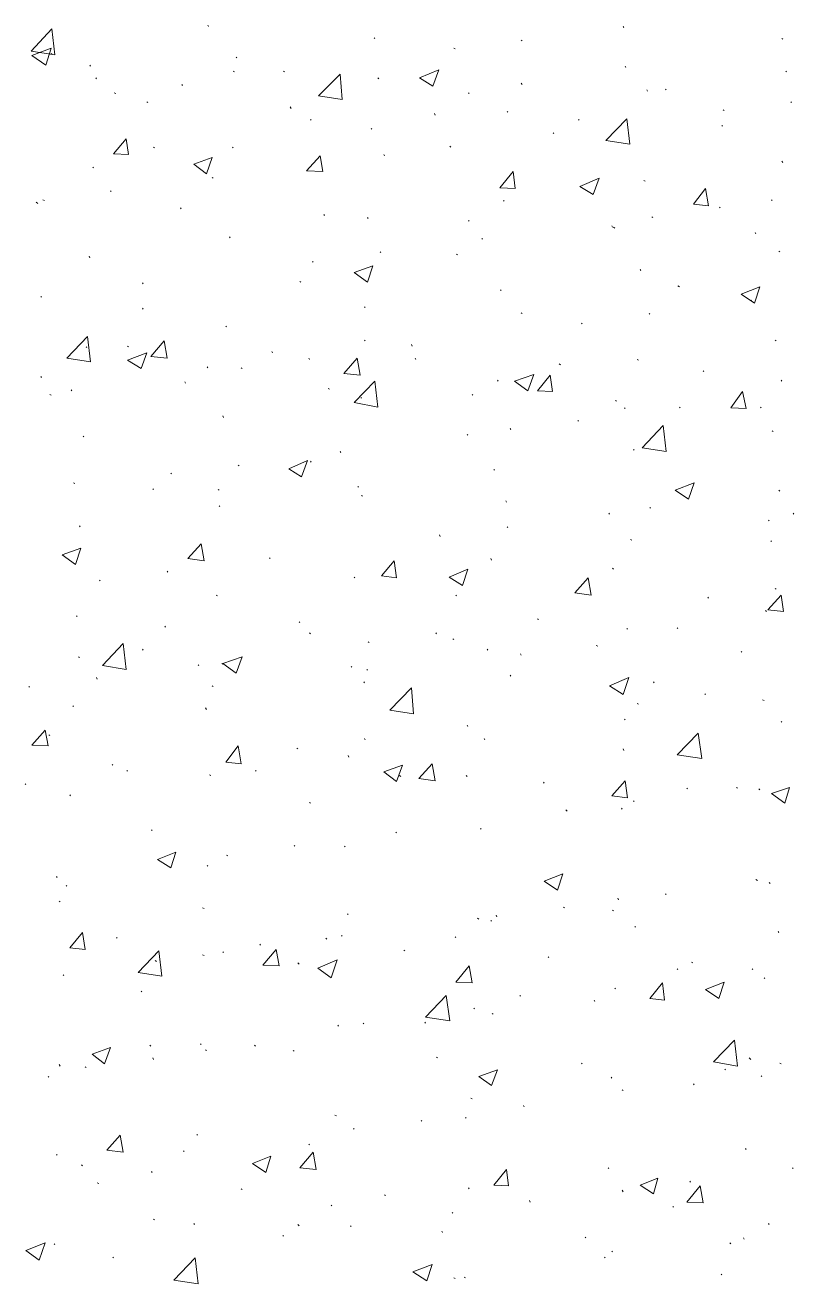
# Model space of a CAD drawing. Header units: millimetres. Extents: x 2928 to 3112, y 1220 to 1280.
# Drawn here: x 2970.223 to 2971.948, y 1243.214 to 1246.037 of the extents above; entities that cross this region are included whole.
import ezdxf

# ---------------------------------------------------------------- set-up
doc = ezdxf.new("R2010")
doc.units = ezdxf.units.MM

msp = doc.modelspace()

# ---------------------------------------------------------------- linework, layer by layer
at = {"color": 92, "linetype": 'Continuous', "lineweight": 13, "true_color": 0x00b800}
for points in [[(2970.23673, 1245.97869), (2970.2834, 1246.02869), (2970.2834, 1246.02869)], [(2970.29006, 1245.97036), (2970.2834, 1246.02869), (2970.2834, 1246.02869)], [(2970.63507, 1246.03369), (2970.6334, 1246.03702), (2970.6334, 1246.03702)], [(2971.56675, 1246.03202), (2971.56508, 1246.03369), (2971.56508, 1246.03369)], [(2970.2384, 1245.96869), (2970.28173, 1245.98536), (2970.28173, 1245.98536)], [(2970.27006, 1245.94702), (2970.28173, 1245.98536), (2970.28173, 1245.98536)], [(2971.00841, 1246.00702), (2971.00674, 1246.00869), (2971.00674, 1246.00869)], [(2971.18841, 1245.98369), (2971.18508, 1245.98536), (2971.18508, 1245.98536)], [(2971.33841, 1246.00202), (2971.33675, 1246.00369), (2971.33675, 1246.00369)], [(2971.92342, 1246.00536), (2971.92175, 1246.00702), (2971.92175, 1246.00702)], [(2970.23673, 1245.97869), (2970.29006, 1245.97036), (2970.29006, 1245.97036)], [(2970.2384, 1245.96869), (2970.27006, 1245.94702), (2970.27006, 1245.94702)], [(2970.2834, 1245.97202), (2970.28173, 1245.97369), (2970.28173, 1245.97369)], [(2970.6984, 1245.96369), (2970.69674, 1245.96536), (2970.69674, 1245.96536)], [(2970.37007, 1245.94535), (2970.3684, 1245.94702), (2970.3684, 1245.94702)], [(2970.6934, 1245.93202), (2970.69007, 1245.93369), (2970.69007, 1245.93369)], [(2970.80507, 1245.93202), (2970.80341, 1245.93369), (2970.80341, 1245.93369)], [(2970.88174, 1245.87869), (2970.93007, 1245.92702), (2970.93007, 1245.92702)], [(2970.93507, 1245.87035), (2970.93007, 1245.92702), (2970.93007, 1245.92702)], [(2971.10841, 1245.91869), (2971.15174, 1245.93702), (2971.15174, 1245.93702)], [(2971.13841, 1245.90035), (2971.15174, 1245.93702), (2971.15174, 1245.93702)], [(2971.57175, 1245.94202), (2971.57008, 1245.94535), (2971.57008, 1245.94535)], [(2971.93175, 1245.93202), (2971.93009, 1245.93369), (2971.93009, 1245.93369)], [(2970.3834, 1245.91702), (2970.38173, 1245.91869), (2970.38173, 1245.91869)], [(2970.57674, 1245.90202), (2970.57507, 1245.90369), (2970.57507, 1245.90369)], [(2971.01674, 1245.91702), (2971.01507, 1245.91869), (2971.01507, 1245.91869)], [(2971.10841, 1245.91869), (2971.13841, 1245.90035), (2971.13841, 1245.90035)], [(2971.33841, 1245.90369), (2971.33675, 1245.90702), (2971.33675, 1245.90702)], [(2970.42673, 1245.88369), (2970.4234, 1245.88535), (2970.4234, 1245.88535)], [(2970.88174, 1245.87869), (2970.93507, 1245.87035), (2970.93507, 1245.87035)], [(2971.22008, 1245.88369), (2971.21841, 1245.88535), (2971.21841, 1245.88535)], [(2971.62008, 1245.88869), (2971.61842, 1245.89202), (2971.61842, 1245.89202)], [(2971.66175, 1245.89202), (2971.66008, 1245.89369), (2971.66008, 1245.89369)], [(2970.4984, 1245.86369), (2970.49673, 1245.86535), (2970.49673, 1245.86535)], [(2970.82007, 1245.85035), (2970.81841, 1245.85369), (2970.81841, 1245.85369)], [(2971.30675, 1245.84202), (2971.30508, 1245.84369), (2971.30508, 1245.84369)], [(2971.79175, 1245.84535), (2971.79009, 1245.84702), (2971.79009, 1245.84702)], [(2971.94342, 1245.86369), (2971.94175, 1245.86535), (2971.94175, 1245.86535)], [(2970.86507, 1245.82369), (2970.86341, 1245.82535), (2970.86341, 1245.82535)], [(2971.14341, 1245.83535), (2971.14174, 1245.83869), (2971.14174, 1245.83869)], [(2971.46675, 1245.82369), (2971.46508, 1245.82535), (2971.46508, 1245.82535)], [(2971.52675, 1245.77869), (2971.57342, 1245.82702), (2971.57342, 1245.82702)], [(2971.58008, 1245.77035), (2971.57342, 1245.82702), (2971.57342, 1245.82702)], [(2971.00174, 1245.80369), (2971.00007, 1245.80535), (2971.00007, 1245.80535)], [(2971.41008, 1245.79369), (2971.40841, 1245.79535), (2971.40841, 1245.79535)], [(2971.78842, 1245.81035), (2971.78675, 1245.81202), (2971.78675, 1245.81202)], [(2970.42173, 1245.74869), (2970.45007, 1245.78202), (2970.45007, 1245.78202)], [(2970.45507, 1245.74702), (2970.45007, 1245.78202), (2970.45007, 1245.78202)], [(2970.5134, 1245.76202), (2970.51173, 1245.76369), (2970.51173, 1245.76369)], [(2970.69007, 1245.76202), (2970.6884, 1245.76369), (2970.6884, 1245.76369)], [(2971.17841, 1245.76369), (2971.17674, 1245.76535), (2971.17674, 1245.76535)], [(2971.52675, 1245.77869), (2971.58008, 1245.77035), (2971.58008, 1245.77035)], [(2970.42173, 1245.74869), (2970.45507, 1245.74702), (2970.45507, 1245.74702)], [(2970.60174, 1245.72535), (2970.6434, 1245.74035), (2970.6434, 1245.74035)], [(2970.63007, 1245.70368), (2970.6434, 1245.74035), (2970.6434, 1245.74035)], [(2970.85507, 1245.71035), (2970.88507, 1245.74369), (2970.88507, 1245.74369)], [(2970.89174, 1245.70868), (2970.88507, 1245.74369), (2970.88507, 1245.74369)], [(2971.03008, 1245.74369), (2971.02841, 1245.74702), (2971.02841, 1245.74702)], [(2971.92342, 1245.72868), (2971.92175, 1245.73202), (2971.92175, 1245.73202)], [(2970.37673, 1245.71702), (2970.37507, 1245.71868), (2970.37507, 1245.71868)], [(2970.60174, 1245.72535), (2970.63007, 1245.70368), (2970.63007, 1245.70368)], [(2970.85507, 1245.71035), (2970.89174, 1245.70868), (2970.89174, 1245.70868)], [(2971.28841, 1245.67202), (2971.31841, 1245.70868), (2971.31841, 1245.70868)], [(2971.32341, 1245.67035), (2971.31841, 1245.70868), (2971.31841, 1245.70868)], [(2970.64507, 1245.69368), (2970.6434, 1245.69535), (2970.6434, 1245.69535)], [(2971.46841, 1245.67535), (2971.51175, 1245.69368), (2971.51175, 1245.69368)], [(2971.46841, 1245.67535), (2971.49842, 1245.65702), (2971.49842, 1245.65702)], [(2971.49842, 1245.65702), (2971.51175, 1245.69368), (2971.51175, 1245.69368)], [(2971.61508, 1245.68702), (2971.61175, 1245.68868), (2971.61175, 1245.68868)], [(2970.26673, 1245.64368), (2970.2634, 1245.64535), (2970.2634, 1245.64535)], [(2970.41673, 1245.66368), (2970.41507, 1245.66535), (2970.41507, 1245.66535)], [(2971.28841, 1245.67202), (2971.32341, 1245.67035), (2971.32341, 1245.67035)], [(2971.72342, 1245.63535), (2971.75009, 1245.67035), (2971.75009, 1245.67035)], [(2971.75675, 1245.63202), (2971.75009, 1245.67035), (2971.75009, 1245.67035)], [(2971.90009, 1245.64368), (2971.89842, 1245.64535), (2971.89842, 1245.64535)], [(2970.25173, 1245.63702), (2970.2484, 1245.64035), (2970.2484, 1245.64035)], [(2970.5734, 1245.62535), (2970.57174, 1245.62702), (2970.57174, 1245.62702)], [(2971.29841, 1245.64202), (2971.29675, 1245.64368), (2971.29675, 1245.64368)], [(2971.72342, 1245.63535), (2971.75675, 1245.63202), (2971.75675, 1245.63202)], [(2971.78342, 1245.62702), (2971.78175, 1245.62868), (2971.78175, 1245.62868)], [(2970.89507, 1245.61035), (2970.89341, 1245.61202), (2970.89341, 1245.61202)], [(2970.99341, 1245.60368), (2970.99174, 1245.60535), (2970.99174, 1245.60535)], [(2971.22008, 1245.59702), (2971.21841, 1245.59868), (2971.21841, 1245.59868)], [(2971.63175, 1245.60535), (2971.63008, 1245.60702), (2971.63008, 1245.60702)], [(2970.6834, 1245.56035), (2970.68174, 1245.56202), (2970.68174, 1245.56202)], [(2971.54175, 1245.58368), (2971.54008, 1245.58702), (2971.54008, 1245.58702)], [(2971.54675, 1245.58202), (2971.54342, 1245.58368), (2971.54342, 1245.58368)], [(2971.86342, 1245.56868), (2971.86175, 1245.57202), (2971.86175, 1245.57202)], [(2971.25008, 1245.55702), (2971.24841, 1245.55868), (2971.24841, 1245.55868)], [(2970.3684, 1245.51535), (2970.36673, 1245.51868), (2970.36673, 1245.51868)], [(2970.87007, 1245.50535), (2970.86841, 1245.50702), (2970.86841, 1245.50702)], [(2971.02174, 1245.52702), (2971.02007, 1245.52868), (2971.02007, 1245.52868)], [(2971.19341, 1245.52202), (2971.19174, 1245.52368), (2971.19174, 1245.52368)], [(2971.91675, 1245.52868), (2971.91509, 1245.53035), (2971.91509, 1245.53035)], [(2970.96174, 1245.48201), (2971.00341, 1245.49702), (2971.00341, 1245.49702)], [(2970.96174, 1245.48201), (2970.99174, 1245.46035), (2970.99174, 1245.46035)], [(2970.99174, 1245.46035), (2971.00341, 1245.49702), (2971.00341, 1245.49702)], [(2971.60508, 1245.48701), (2971.60342, 1245.48868), (2971.60342, 1245.48868)], [(2970.4884, 1245.45701), (2970.48673, 1245.45868), (2970.48673, 1245.45868)], [(2970.84174, 1245.46035), (2970.84007, 1245.46201), (2970.84007, 1245.46201)], [(2971.69175, 1245.45035), (2971.68842, 1245.45201), (2971.68842, 1245.45201)], [(2971.83009, 1245.43368), (2971.87175, 1245.45035), (2971.87175, 1245.45035)], [(2971.86009, 1245.41368), (2971.87175, 1245.45035), (2971.87175, 1245.45035)], [(2970.26006, 1245.42701), (2970.2584, 1245.42868), (2970.2584, 1245.42868)], [(2971.29175, 1245.44201), (2971.29008, 1245.44368), (2971.29008, 1245.44368)], [(2971.83009, 1245.43368), (2971.86009, 1245.41368), (2971.86009, 1245.41368)], [(2971.85342, 1245.41868), (2971.85175, 1245.42035), (2971.85175, 1245.42035)], [(2970.4884, 1245.40035), (2970.48673, 1245.40201), (2970.48673, 1245.40201)], [(2970.98674, 1245.40368), (2970.98507, 1245.40535), (2970.98507, 1245.40535)], [(2971.33841, 1245.39035), (2971.33675, 1245.39201), (2971.33675, 1245.39201)], [(2971.62508, 1245.38868), (2971.62342, 1245.39035), (2971.62342, 1245.39035)], [(2970.67507, 1245.36035), (2970.6734, 1245.36201), (2970.6734, 1245.36201)], [(2971.47341, 1245.36701), (2971.47175, 1245.36868), (2971.47175, 1245.36868)], [(2970.31673, 1245.29035), (2970.3634, 1245.33868), (2970.3634, 1245.33868)], [(2970.37007, 1245.28201), (2970.3634, 1245.33868), (2970.3634, 1245.33868)], [(2970.36173, 1245.31368), (2970.36007, 1245.31535), (2970.36007, 1245.31535)], [(2970.45507, 1245.31535), (2970.4534, 1245.31701), (2970.4534, 1245.31701)], [(2970.50507, 1245.29368), (2970.53507, 1245.32868), (2970.53507, 1245.32868)], [(2970.54173, 1245.29035), (2970.53507, 1245.32868), (2970.53507, 1245.32868)], [(2970.98674, 1245.32868), (2970.98507, 1245.33035), (2970.98507, 1245.33035)], [(2971.09174, 1245.31701), (2971.09008, 1245.32035), (2971.09008, 1245.32035)], [(2971.90842, 1245.32868), (2971.90675, 1245.33035), (2971.90675, 1245.33035)], [(2970.31673, 1245.29035), (2970.37007, 1245.28201), (2970.37007, 1245.28201)], [(2970.4534, 1245.28535), (2970.49673, 1245.30201), (2970.49673, 1245.30201)], [(2970.4534, 1245.28535), (2970.4834, 1245.26701), (2970.4834, 1245.26701)], [(2970.4834, 1245.26701), (2970.49673, 1245.30201), (2970.49673, 1245.30201)], [(2970.50507, 1245.29368), (2970.54173, 1245.29035), (2970.54173, 1245.29035)], [(2970.7784, 1245.30201), (2970.77674, 1245.30535), (2970.77674, 1245.30535)], [(2970.86174, 1245.28701), (2970.86007, 1245.29035), (2970.86007, 1245.29035)], [(2970.93841, 1245.25534), (2970.96841, 1245.29035), (2970.96841, 1245.29035)], [(2970.97507, 1245.25201), (2970.96841, 1245.29035), (2970.96841, 1245.29035)], [(2971.10008, 1245.28701), (2971.09841, 1245.29035), (2971.09841, 1245.29035)], [(2971.60008, 1245.28535), (2971.59675, 1245.28701), (2971.59675, 1245.28701)], [(2970.6334, 1245.26868), (2970.63174, 1245.27035), (2970.63174, 1245.27035)], [(2970.71007, 1245.26701), (2970.7084, 1245.26868), (2970.7084, 1245.26868)], [(2970.93841, 1245.25534), (2970.97507, 1245.25201), (2970.97507, 1245.25201)], [(2971.32175, 1245.23868), (2971.36508, 1245.25368), (2971.36508, 1245.25368)], [(2971.35175, 1245.21701), (2971.36508, 1245.25368), (2971.36508, 1245.25368)], [(2971.37341, 1245.21701), (2971.40175, 1245.25201), (2971.40175, 1245.25201)], [(2971.40675, 1245.21534), (2971.40175, 1245.25201), (2971.40175, 1245.25201)], [(2971.42508, 1245.27535), (2971.42175, 1245.27701), (2971.42175, 1245.27701)], [(2971.74675, 1245.26034), (2971.74509, 1245.26201), (2971.74509, 1245.26201)], [(2970.26006, 1245.24701), (2970.2584, 1245.24868), (2970.2584, 1245.24868)], [(2970.5834, 1245.23368), (2970.58174, 1245.23701), (2970.58174, 1245.23701)], [(2970.90674, 1245.22034), (2970.90341, 1245.22201), (2970.90341, 1245.22201)], [(2970.96174, 1245.19034), (2971.00841, 1245.23868), (2971.00841, 1245.23868)], [(2971.01507, 1245.18034), (2971.00841, 1245.23868), (2971.00841, 1245.23868)], [(2971.28508, 1245.23868), (2971.28341, 1245.24034), (2971.28341, 1245.24034)], [(2971.32175, 1245.23868), (2971.35175, 1245.21701), (2971.35175, 1245.21701)], [(2971.92175, 1245.23868), (2971.92009, 1245.24034), (2971.92009, 1245.24034)], [(2970.28173, 1245.20701), (2970.2784, 1245.20868), (2970.2784, 1245.20868)], [(2970.3284, 1245.21701), (2970.32673, 1245.21868), (2970.32673, 1245.21868)], [(2970.97841, 1245.20034), (2970.97674, 1245.20201), (2970.97674, 1245.20201)], [(2971.22841, 1245.20701), (2971.22674, 1245.20868), (2971.22674, 1245.20868)], [(2971.37341, 1245.21701), (2971.40675, 1245.21534), (2971.40675, 1245.21534)], [(2971.55008, 1245.19368), (2971.54842, 1245.19534), (2971.54842, 1245.19534)], [(2971.80675, 1245.17868), (2971.83342, 1245.21534), (2971.83342, 1245.21534)], [(2971.84175, 1245.17701), (2971.83342, 1245.21534), (2971.83342, 1245.21534)], [(2970.96174, 1245.19034), (2971.01507, 1245.18034), (2971.01507, 1245.18034)], [(2971.57008, 1245.17701), (2971.56842, 1245.17868), (2971.56842, 1245.17868)], [(2971.69342, 1245.17868), (2971.69175, 1245.18034), (2971.69175, 1245.18034)], [(2971.80675, 1245.17868), (2971.84175, 1245.17701), (2971.84175, 1245.17701)], [(2971.87509, 1245.17868), (2971.87342, 1245.18034), (2971.87342, 1245.18034)], [(2970.6684, 1245.15701), (2970.66674, 1245.16034), (2970.66674, 1245.16034)], [(2971.46508, 1245.14868), (2971.46341, 1245.15034), (2971.46341, 1245.15034)], [(2971.60842, 1245.08868), (2971.65508, 1245.13868), (2971.65508, 1245.13868)], [(2971.66175, 1245.08034), (2971.65508, 1245.13868), (2971.65508, 1245.13868)], [(2970.35507, 1245.11368), (2970.3534, 1245.11534), (2970.3534, 1245.11534)], [(2971.21674, 1245.11701), (2971.21508, 1245.11868), (2971.21508, 1245.11868)], [(2971.31341, 1245.13034), (2971.31175, 1245.13201), (2971.31175, 1245.13201)], [(2971.90175, 1245.12534), (2971.90009, 1245.12701), (2971.90009, 1245.12701)], [(2970.93174, 1245.07868), (2970.93007, 1245.08034), (2970.93007, 1245.08034)], [(2971.59008, 1245.08368), (2971.58842, 1245.08534), (2971.58842, 1245.08534)], [(2971.60842, 1245.08868), (2971.66175, 1245.08034), (2971.66175, 1245.08034)], [(2970.81507, 1245.04201), (2970.85674, 1245.06034), (2970.85674, 1245.06034)], [(2970.84341, 1245.02367), (2970.85674, 1245.06034), (2970.85674, 1245.06034)], [(2970.86507, 1245.05701), (2970.86341, 1245.05868), (2970.86341, 1245.05868)], [(2970.55173, 1245.03034), (2970.55007, 1245.03201), (2970.55007, 1245.03201)], [(2970.7034, 1245.04868), (2970.70174, 1245.05034), (2970.70174, 1245.05034)], [(2970.81507, 1245.04201), (2970.84341, 1245.02367), (2970.84341, 1245.02367)], [(2971.27675, 1245.03868), (2971.27508, 1245.04034), (2971.27508, 1245.04034)], [(2970.33507, 1245.00867), (2970.33173, 1245.01034), (2970.33173, 1245.01034)], [(2970.51173, 1244.99534), (2970.51007, 1244.99701), (2970.51007, 1244.99701)], [(2970.6584, 1244.99367), (2970.65674, 1244.99534), (2970.65674, 1244.99534)], [(2970.97174, 1245.00034), (2970.97007, 1245.00201), (2970.97007, 1245.00201)], [(2971.68175, 1244.99367), (2971.72508, 1245.01034), (2971.72508, 1245.01034)], [(2971.71175, 1244.97367), (2971.72508, 1245.01034), (2971.72508, 1245.01034)], [(2970.98007, 1244.98034), (2970.97841, 1244.98201), (2970.97841, 1244.98201)], [(2971.30341, 1244.96701), (2971.30175, 1244.97034), (2971.30175, 1244.97034)], [(2971.68175, 1244.99367), (2971.71175, 1244.97367), (2971.71175, 1244.97367)], [(2971.91675, 1244.99201), (2971.91509, 1244.99367), (2971.91509, 1244.99367)], [(2970.66007, 1244.95701), (2970.6584, 1244.95867), (2970.6584, 1244.95867)], [(2971.53508, 1244.94034), (2971.53342, 1244.94201), (2971.53342, 1244.94201)], [(2971.62675, 1244.95367), (2971.62508, 1244.95534), (2971.62508, 1244.95534)], [(2971.94842, 1244.94034), (2971.94675, 1244.94201), (2971.94675, 1244.94201)], [(2970.34673, 1244.91201), (2970.34507, 1244.91367), (2970.34507, 1244.91367)], [(2971.30675, 1244.91034), (2971.30508, 1244.91201), (2971.30508, 1244.91201)], [(2971.89342, 1244.92534), (2971.89175, 1244.92701), (2971.89175, 1244.92701)], [(2971.15508, 1244.89034), (2971.15341, 1244.89367), (2971.15341, 1244.89367)], [(2971.58508, 1244.88201), (2971.58175, 1244.88367), (2971.58175, 1244.88367)], [(2970.30673, 1244.84867), (2970.3484, 1244.86367), (2970.3484, 1244.86367)], [(2970.33673, 1244.82701), (2970.3484, 1244.86367), (2970.3484, 1244.86367)], [(2970.5884, 1244.84034), (2970.6184, 1244.87367), (2970.6184, 1244.87367)], [(2970.62507, 1244.83534), (2970.6184, 1244.87367), (2970.6184, 1244.87367)], [(2971.89842, 1244.87867), (2971.89675, 1244.88034), (2971.89675, 1244.88034)], [(2970.30673, 1244.84867), (2970.33673, 1244.82701), (2970.33673, 1244.82701)], [(2970.5884, 1244.84034), (2970.62507, 1244.83534), (2970.62507, 1244.83534)], [(2970.7734, 1244.84034), (2970.77174, 1244.84201), (2970.77174, 1244.84201)], [(2971.02341, 1244.80201), (2971.05174, 1244.83534), (2971.05174, 1244.83534)], [(2971.05674, 1244.79701), (2971.05174, 1244.83534), (2971.05174, 1244.83534)], [(2971.27008, 1244.83701), (2971.26841, 1244.84034), (2971.26841, 1244.84034)], [(2970.5434, 1244.81034), (2970.54173, 1244.81201), (2970.54173, 1244.81201)], [(2970.96341, 1244.79701), (2970.96174, 1244.79867), (2970.96174, 1244.79867)], [(2971.02341, 1244.80201), (2971.05674, 1244.79701), (2971.05674, 1244.79701)], [(2971.17508, 1244.79867), (2971.21674, 1244.81701), (2971.21674, 1244.81701)], [(2971.17508, 1244.79867), (2971.20508, 1244.78034), (2971.20508, 1244.78034)], [(2971.20508, 1244.78034), (2971.21674, 1244.81701), (2971.21674, 1244.81701)], [(2971.54342, 1244.81701), (2971.54175, 1244.81867), (2971.54175, 1244.81867)], [(2970.39173, 1244.79034), (2970.39007, 1244.792), (2970.39007, 1244.792)], [(2971.45675, 1244.76367), (2971.48675, 1244.79701), (2971.48675, 1244.79701)], [(2971.49341, 1244.75867), (2971.48675, 1244.79701), (2971.48675, 1244.79701)], [(2971.90842, 1244.772), (2971.90675, 1244.77367), (2971.90675, 1244.77367)], [(2970.65507, 1244.757), (2970.65174, 1244.75867), (2970.65174, 1244.75867)], [(2971.19174, 1244.757), (2971.19008, 1244.75867), (2971.19008, 1244.75867)], [(2971.45675, 1244.76367), (2971.49341, 1244.75867), (2971.49341, 1244.75867)], [(2971.75675, 1244.752), (2971.75509, 1244.75367), (2971.75509, 1244.75367)], [(2971.89009, 1244.72534), (2971.92009, 1244.75867), (2971.92009, 1244.75867)], [(2971.92509, 1244.722), (2971.92009, 1244.75867), (2971.92009, 1244.75867)], [(2971.88675, 1244.722), (2971.88509, 1244.72367), (2971.88509, 1244.72367)], [(2971.89009, 1244.72534), (2971.92509, 1244.722), (2971.92509, 1244.722)], [(2970.34007, 1244.71034), (2970.3384, 1244.712), (2970.3384, 1244.712)], [(2970.5384, 1244.687), (2970.53673, 1244.68867), (2970.53673, 1244.68867)], [(2970.84007, 1244.697), (2970.83841, 1244.69867), (2970.83841, 1244.69867)], [(2971.37508, 1244.70367), (2971.37341, 1244.70534), (2971.37341, 1244.70534)], [(2971.68842, 1244.68367), (2971.68675, 1244.68534), (2971.68675, 1244.68534)], [(2970.86341, 1244.672), (2970.86174, 1244.67367), (2970.86174, 1244.67367)], [(2971.14674, 1244.672), (2971.14508, 1244.67367), (2971.14508, 1244.67367)], [(2971.18508, 1244.65867), (2971.18341, 1244.66034), (2971.18341, 1244.66034)], [(2971.57508, 1244.682), (2971.57342, 1244.68367), (2971.57342, 1244.68367)], [(2970.39673, 1244.60034), (2970.4434, 1244.65034), (2970.4434, 1244.65034)], [(2970.45007, 1244.592), (2970.4434, 1244.65034), (2970.4434, 1244.65034)], [(2970.4884, 1244.63534), (2970.48673, 1244.637), (2970.48673, 1244.637)], [(2970.99507, 1244.652), (2970.99341, 1244.65367), (2970.99341, 1244.65367)], [(2971.26175, 1244.63534), (2971.26008, 1244.637), (2971.26008, 1244.637)], [(2971.50842, 1244.64367), (2971.50508, 1244.64534), (2971.50508, 1244.64534)], [(2971.83175, 1244.63034), (2971.83009, 1244.632), (2971.83009, 1244.632)], [(2970.34507, 1244.61867), (2970.3434, 1244.62034), (2970.3434, 1244.62034)], [(2970.39673, 1244.60034), (2970.45007, 1244.592), (2970.45007, 1244.592)], [(2970.6134, 1244.60034), (2970.61174, 1244.602), (2970.61174, 1244.602)], [(2970.66674, 1244.60367), (2970.66507, 1244.60534), (2970.66507, 1244.60534)], [(2970.66674, 1244.60534), (2970.71007, 1244.62034), (2970.71007, 1244.62034)], [(2970.66674, 1244.60534), (2970.69674, 1244.58367), (2970.69674, 1244.58367)], [(2970.69674, 1244.58367), (2970.71007, 1244.62034), (2970.71007, 1244.62034)], [(2971.33675, 1244.62367), (2971.33508, 1244.627), (2971.33508, 1244.627)], [(2970.38507, 1244.57034), (2970.3834, 1244.57367), (2970.3834, 1244.57367)], [(2970.95674, 1244.597), (2970.95507, 1244.59867), (2970.95507, 1244.59867)], [(2970.99174, 1244.59034), (2970.99007, 1244.592), (2970.99007, 1244.592)], [(2971.31341, 1244.577), (2971.31175, 1244.57867), (2971.31175, 1244.57867)], [(2971.53508, 1244.55533), (2971.57842, 1244.57367), (2971.57842, 1244.57367)], [(2971.56508, 1244.53533), (2971.57842, 1244.57367), (2971.57842, 1244.57367)], [(2970.2334, 1244.552), (2970.23173, 1244.55367), (2970.23173, 1244.55367)], [(2970.64507, 1244.55367), (2970.6434, 1244.55533), (2970.6434, 1244.55533)], [(2970.98507, 1244.562), (2970.98341, 1244.56367), (2970.98341, 1244.56367)], [(2971.04174, 1244.50033), (2971.09008, 1244.55033), (2971.09008, 1244.55033)], [(2971.09508, 1244.492), (2971.09008, 1244.55033), (2971.09008, 1244.55033)], [(2971.53508, 1244.55533), (2971.56508, 1244.53533), (2971.56508, 1244.53533)], [(2971.63508, 1244.562), (2971.63342, 1244.56367), (2971.63342, 1244.56367)], [(2971.60008, 1244.51367), (2971.59675, 1244.51533), (2971.59675, 1244.51533)], [(2971.75009, 1244.53533), (2971.74842, 1244.537), (2971.74842, 1244.537)], [(2971.88175, 1244.522), (2971.87842, 1244.52367), (2971.87842, 1244.52367)], [(2970.33173, 1244.50867), (2970.33007, 1244.51033), (2970.33007, 1244.51033)], [(2970.63007, 1244.502), (2970.6284, 1244.50533), (2970.6284, 1244.50533)], [(2971.04174, 1244.50033), (2971.09508, 1244.492), (2971.09508, 1244.492)], [(2971.21674, 1244.46367), (2971.21508, 1244.467), (2971.21508, 1244.467)], [(2971.57008, 1244.47867), (2971.56842, 1244.48033), (2971.56842, 1244.48033)], [(2971.92175, 1244.47367), (2971.92009, 1244.47533), (2971.92009, 1244.47533)], [(2970.2384, 1244.422), (2970.2684, 1244.45533), (2970.2684, 1244.45533)], [(2970.27506, 1244.42033), (2970.2684, 1244.45533), (2970.2684, 1244.45533)], [(2970.2784, 1244.44367), (2970.27673, 1244.44533), (2970.27673, 1244.44533)], [(2970.98674, 1244.43367), (2970.98507, 1244.437), (2970.98507, 1244.437)], [(2971.25508, 1244.43367), (2971.25341, 1244.437), (2971.25341, 1244.437)], [(2971.68675, 1244.40033), (2971.73342, 1244.44867), (2971.73342, 1244.44867)], [(2971.74175, 1244.392), (2971.73342, 1244.44867), (2971.73342, 1244.44867)], [(2970.2384, 1244.422), (2970.27506, 1244.42033), (2970.27506, 1244.42033)], [(2970.6734, 1244.38367), (2970.70174, 1244.42033), (2970.70174, 1244.42033)], [(2970.7084, 1244.38033), (2970.70174, 1244.42033), (2970.70174, 1244.42033)], [(2970.83507, 1244.41367), (2970.83341, 1244.41533), (2970.83341, 1244.41533)], [(2971.56675, 1244.41033), (2971.56508, 1244.41367), (2971.56508, 1244.41367)], [(2970.42007, 1244.377), (2970.4184, 1244.37867), (2970.4184, 1244.37867)], [(2970.6734, 1244.38367), (2970.7084, 1244.38033), (2970.7084, 1244.38033)], [(2970.95007, 1244.39533), (2970.94841, 1244.39867), (2970.94841, 1244.39867)], [(2971.02841, 1244.362), (2971.07008, 1244.377), (2971.07008, 1244.377)], [(2971.05674, 1244.34033), (2971.07008, 1244.377), (2971.07008, 1244.377)], [(2971.10674, 1244.347), (2971.13674, 1244.38033), (2971.13674, 1244.38033)], [(2971.14341, 1244.342), (2971.13674, 1244.38033), (2971.13674, 1244.38033)], [(2971.68675, 1244.40033), (2971.74175, 1244.392), (2971.74175, 1244.392)], [(2970.4534, 1244.36367), (2970.45173, 1244.36533), (2970.45173, 1244.36533)], [(2970.64007, 1244.35367), (2970.63674, 1244.35533), (2970.63674, 1244.35533)], [(2970.74174, 1244.36367), (2970.74007, 1244.36533), (2970.74007, 1244.36533)], [(2971.02841, 1244.362), (2971.05674, 1244.34033), (2971.05674, 1244.34033)], [(2971.06674, 1244.352), (2971.06341, 1244.35367), (2971.06341, 1244.35367)], [(2971.10674, 1244.347), (2971.14341, 1244.342), (2971.14341, 1244.342)], [(2971.21508, 1244.352), (2971.21341, 1244.35367), (2971.21341, 1244.35367)], [(2970.22506, 1244.33367), (2970.2234, 1244.33533), (2970.2234, 1244.33533)], [(2971.38841, 1244.337), (2971.38675, 1244.33867), (2971.38675, 1244.33867)], [(2971.54008, 1244.30866), (2971.57008, 1244.342), (2971.57008, 1244.342)], [(2971.57508, 1244.30366), (2971.57008, 1244.342), (2971.57008, 1244.342)], [(2971.71008, 1244.32366), (2971.70842, 1244.32533), (2971.70842, 1244.32533)], [(2971.82175, 1244.32533), (2971.82009, 1244.327), (2971.82009, 1244.327)], [(2971.87175, 1244.322), (2971.87009, 1244.32366), (2971.87009, 1244.32366)], [(2971.89842, 1244.31366), (2971.93842, 1244.327), (2971.93842, 1244.327)], [(2971.92842, 1244.292), (2971.93842, 1244.327), (2971.93842, 1244.327)], [(2970.32506, 1244.30866), (2970.3234, 1244.31033), (2970.3234, 1244.31033)], [(2970.86341, 1244.292), (2970.86174, 1244.29366), (2970.86174, 1244.29366)], [(2971.54008, 1244.30866), (2971.57508, 1244.30366), (2971.57508, 1244.30366)], [(2971.59008, 1244.29533), (2971.58842, 1244.297), (2971.58842, 1244.297)], [(2971.89842, 1244.31366), (2971.92842, 1244.292), (2971.92842, 1244.292)], [(2971.44008, 1244.27366), (2971.43675, 1244.277), (2971.43675, 1244.277)], [(2971.56342, 1244.27866), (2971.56175, 1244.28033), (2971.56175, 1244.28033)], [(2971.24674, 1244.23366), (2971.24508, 1244.23533), (2971.24508, 1244.23533)], [(2970.5084, 1244.23033), (2970.50673, 1244.232), (2970.50673, 1244.232)], [(2971.05674, 1244.22533), (2971.05508, 1244.227), (2971.05508, 1244.227)], [(2970.52007, 1244.16533), (2970.56174, 1244.182), (2970.56174, 1244.182)], [(2970.55007, 1244.147), (2970.56174, 1244.182), (2970.56174, 1244.182)], [(2970.82841, 1244.19533), (2970.82674, 1244.197), (2970.82674, 1244.197)], [(2970.94174, 1244.19366), (2970.94007, 1244.19533), (2970.94007, 1244.19533)], [(2970.52007, 1244.16533), (2970.55007, 1244.147), (2970.55007, 1244.147)], [(2970.6334, 1244.15033), (2970.63174, 1244.152), (2970.63174, 1244.152)], [(2970.6784, 1244.17366), (2970.67507, 1244.17533), (2970.67507, 1244.17533)], [(2970.29506, 1244.12533), (2970.2934, 1244.127), (2970.2934, 1244.127)], [(2971.38841, 1244.117), (2971.43008, 1244.13366), (2971.43008, 1244.13366)], [(2971.41841, 1244.097), (2971.43008, 1244.13366), (2971.43008, 1244.13366)], [(2971.86675, 1244.11866), (2971.86342, 1244.12033), (2971.86342, 1244.12033)], [(2970.31673, 1244.10533), (2970.31506, 1244.107), (2970.31506, 1244.107)], [(2971.38841, 1244.117), (2971.41841, 1244.097), (2971.41841, 1244.097)], [(2971.89509, 1244.112), (2971.89342, 1244.11366), (2971.89342, 1244.11366)], [(2970.30173, 1244.07033), (2970.30006, 1244.07199), (2970.30006, 1244.07199)], [(2971.55508, 1244.07533), (2971.55342, 1244.07866), (2971.55342, 1244.07866)], [(2971.66175, 1244.08699), (2971.66008, 1244.08866), (2971.66008, 1244.08866)], [(2970.62507, 1244.05533), (2970.62174, 1244.05699), (2970.62174, 1244.05699)], [(2970.94841, 1244.04199), (2970.94674, 1244.04366), (2970.94674, 1244.04366)], [(2971.28175, 1244.03699), (2971.28008, 1244.04033), (2971.28008, 1244.04033)], [(2971.43341, 1244.05699), (2971.43175, 1244.05866), (2971.43175, 1244.05866)], [(2971.54342, 1244.05033), (2971.54175, 1244.05199), (2971.54175, 1244.05199)], [(2971.24174, 1244.03199), (2971.23841, 1244.03366), (2971.23841, 1244.03366)], [(2971.27008, 1244.02699), (2971.26841, 1244.02866), (2971.26841, 1244.02866)], [(2971.59342, 1244.01366), (2971.59175, 1244.01533), (2971.59175, 1244.01533)], [(2970.3234, 1243.96699), (2970.35173, 1244.00199), (2970.35173, 1244.00199)], [(2970.3584, 1243.96366), (2970.35173, 1244.00199), (2970.35173, 1244.00199)], [(2970.43007, 1243.98866), (2970.4284, 1243.99033), (2970.4284, 1243.99033)], [(2970.90007, 1243.98699), (2970.89841, 1243.98866), (2970.89841, 1243.98866)], [(2970.93507, 1243.99366), (2970.93341, 1243.99533), (2970.93341, 1243.99533)], [(2971.19008, 1243.99033), (2971.18841, 1243.99199), (2971.18841, 1243.99199)], [(2971.91509, 1244.00199), (2971.91342, 1244.00366), (2971.91342, 1244.00366)], [(2970.3234, 1243.96699), (2970.3584, 1243.96366), (2970.3584, 1243.96366)], [(2970.47673, 1243.91199), (2970.5234, 1243.96033), (2970.5234, 1243.96033)], [(2970.53007, 1243.90366), (2970.5234, 1243.96033), (2970.5234, 1243.96033)], [(2970.62507, 1243.95033), (2970.62174, 1243.95199), (2970.62174, 1243.95199)], [(2970.6684, 1243.95699), (2970.66674, 1243.95866), (2970.66674, 1243.95866)], [(2970.75174, 1243.97366), (2970.75007, 1243.97533), (2970.75007, 1243.97533)], [(2970.75674, 1243.92866), (2970.78674, 1243.96366), (2970.78674, 1243.96366)], [(2970.7934, 1243.92699), (2970.78674, 1243.96366), (2970.78674, 1243.96366)], [(2971.07508, 1243.96033), (2971.07341, 1243.96199), (2971.07341, 1243.96199)], [(2970.5184, 1243.93699), (2970.51507, 1243.93866), (2970.51507, 1243.93866)], [(2970.75674, 1243.92866), (2970.7934, 1243.92699), (2970.7934, 1243.92699)], [(2970.83841, 1243.93033), (2970.83507, 1243.93366), (2970.83507, 1243.93366)], [(2970.88007, 1243.92199), (2970.92341, 1243.94033), (2970.92341, 1243.94033)], [(2970.88007, 1243.92199), (2970.91007, 1243.90033), (2970.91007, 1243.90033)], [(2970.91007, 1243.90033), (2970.92341, 1243.94033), (2970.92341, 1243.94033)], [(2971.19008, 1243.89033), (2971.22008, 1243.92699), (2971.22008, 1243.92699)], [(2971.22674, 1243.88866), (2971.22008, 1243.92699), (2971.22008, 1243.92699)], [(2971.39841, 1243.94533), (2971.39675, 1243.94699), (2971.39675, 1243.94699)], [(2971.72175, 1243.93366), (2971.71842, 1243.93533), (2971.71842, 1243.93533)], [(2970.31006, 1243.90533), (2970.3084, 1243.90699), (2970.3084, 1243.90699)], [(2970.47673, 1243.91199), (2970.53007, 1243.90366), (2970.53007, 1243.90366)], [(2971.68842, 1243.91866), (2971.68675, 1243.92033), (2971.68675, 1243.92033)], [(2971.85675, 1243.91866), (2971.85509, 1243.92033), (2971.85509, 1243.92033)], [(2971.88342, 1243.89866), (2971.88175, 1243.90033), (2971.88175, 1243.90033)], [(2970.48507, 1243.86866), (2970.4834, 1243.87033), (2970.4834, 1243.87033)], [(2971.19008, 1243.89033), (2971.22674, 1243.88866), (2971.22674, 1243.88866)], [(2971.54842, 1243.87533), (2971.54675, 1243.87699), (2971.54675, 1243.87699)], [(2971.62508, 1243.85366), (2971.65342, 1243.88866), (2971.65342, 1243.88866)], [(2971.65842, 1243.85032), (2971.65342, 1243.88866), (2971.65342, 1243.88866)], [(2971.75009, 1243.87366), (2971.79175, 1243.89033), (2971.79175, 1243.89033)], [(2971.75009, 1243.87366), (2971.78009, 1243.85366), (2971.78009, 1243.85366)], [(2971.78009, 1243.85366), (2971.79175, 1243.89033), (2971.79175, 1243.89033)], [(2971.12174, 1243.81199), (2971.16841, 1243.86032), (2971.16841, 1243.86032)], [(2971.17674, 1243.80366), (2971.16841, 1243.86032), (2971.16841, 1243.86032)], [(2971.33508, 1243.85866), (2971.33341, 1243.86032), (2971.33341, 1243.86032)], [(2971.50175, 1243.84699), (2971.50008, 1243.85032), (2971.50008, 1243.85032)], [(2971.62508, 1243.85366), (2971.65842, 1243.85032), (2971.65842, 1243.85032)], [(2971.12174, 1243.81199), (2971.17674, 1243.80366), (2971.17674, 1243.80366)], [(2971.23174, 1243.83032), (2971.23008, 1243.83199), (2971.23008, 1243.83199)], [(2971.27341, 1243.81866), (2971.27175, 1243.82032), (2971.27175, 1243.82032)], [(2970.92674, 1243.79199), (2970.92507, 1243.79366), (2970.92507, 1243.79366)], [(2970.98341, 1243.79699), (2970.98174, 1243.79866), (2970.98174, 1243.79866)], [(2971.12174, 1243.79866), (2971.12008, 1243.80032), (2971.12008, 1243.80032)], [(2971.76842, 1243.71199), (2971.81509, 1243.76032), (2971.81509, 1243.76032)], [(2971.82175, 1243.70199), (2971.81509, 1243.76032), (2971.81509, 1243.76032)], [(2970.3734, 1243.72866), (2970.41507, 1243.74366), (2970.41507, 1243.74366)], [(2970.3734, 1243.72866), (2970.40173, 1243.70699), (2970.40173, 1243.70699)], [(2970.40173, 1243.70699), (2970.41507, 1243.74366), (2970.41507, 1243.74366)], [(2970.50507, 1243.74699), (2970.5034, 1243.74866), (2970.5034, 1243.74866)], [(2970.6184, 1243.75032), (2970.61674, 1243.75199), (2970.61674, 1243.75199)], [(2970.63007, 1243.73699), (2970.6284, 1243.73866), (2970.6284, 1243.73866)], [(2970.74007, 1243.74699), (2970.7384, 1243.74866), (2970.7384, 1243.74866)], [(2970.82674, 1243.73532), (2970.82507, 1243.73699), (2970.82507, 1243.73699)], [(2970.30173, 1243.70199), (2970.30006, 1243.70532), (2970.30006, 1243.70532)], [(2970.36007, 1243.69866), (2970.3584, 1243.70032), (2970.3584, 1243.70032)], [(2970.51173, 1243.71699), (2970.51007, 1243.72032), (2970.51007, 1243.72032)], [(2971.14841, 1243.72032), (2971.14674, 1243.72199), (2971.14674, 1243.72199)], [(2971.47341, 1243.70699), (2971.47175, 1243.70866), (2971.47175, 1243.70866)], [(2971.76842, 1243.71199), (2971.82175, 1243.70199), (2971.82175, 1243.70199)], [(2971.85175, 1243.71699), (2971.84842, 1243.72032), (2971.84842, 1243.72032)], [(2971.92009, 1243.70699), (2971.91675, 1243.70866), (2971.91675, 1243.70866)], [(2970.27673, 1243.67699), (2970.27506, 1243.67866), (2970.27506, 1243.67866)], [(2971.24174, 1243.67866), (2971.28341, 1243.69366), (2971.28341, 1243.69366)], [(2971.24174, 1243.67866), (2971.27008, 1243.65866), (2971.27008, 1243.65866)], [(2971.27008, 1243.65866), (2971.28341, 1243.69366), (2971.28341, 1243.69366)], [(2971.54008, 1243.67532), (2971.53842, 1243.67699), (2971.53842, 1243.67699)], [(2971.79509, 1243.69366), (2971.79342, 1243.69532), (2971.79342, 1243.69532)], [(2971.87675, 1243.67866), (2971.87509, 1243.68032), (2971.87509, 1243.68032)], [(2971.56508, 1243.64699), (2971.56342, 1243.64866), (2971.56342, 1243.64866)], [(2971.72508, 1243.66032), (2971.72342, 1243.66199), (2971.72342, 1243.66199)], [(2971.22674, 1243.62866), (2971.22341, 1243.63032), (2971.22341, 1243.63032)], [(2971.34341, 1243.61032), (2971.34175, 1243.61365), (2971.34175, 1243.61365)], [(2970.92174, 1243.59032), (2970.91841, 1243.59199), (2970.91841, 1243.59199)], [(2971.21341, 1243.58532), (2971.21174, 1243.58699), (2971.21174, 1243.58699)], [(2970.96174, 1243.56032), (2970.96007, 1243.56199), (2970.96007, 1243.56199)], [(2971.11341, 1243.57865), (2971.11174, 1243.58032), (2971.11174, 1243.58032)], [(2970.40673, 1243.51365), (2970.43673, 1243.54699), (2970.43673, 1243.54699)], [(2970.4434, 1243.50865), (2970.43673, 1243.54699), (2970.43673, 1243.54699)], [(2970.61007, 1243.54699), (2970.6084, 1243.54865), (2970.6084, 1243.54865)], [(2970.86174, 1243.52532), (2970.86007, 1243.52699), (2970.86007, 1243.52699)], [(2970.29506, 1243.50199), (2970.2934, 1243.50365), (2970.2934, 1243.50365)], [(2970.40673, 1243.51365), (2970.4434, 1243.50865), (2970.4434, 1243.50865)], [(2970.58007, 1243.51032), (2970.5784, 1243.51199), (2970.5784, 1243.51199)], [(2970.7334, 1243.48365), (2970.77507, 1243.50032), (2970.77507, 1243.50032)], [(2970.7634, 1243.46365), (2970.77507, 1243.50032), (2970.77507, 1243.50032)], [(2970.84007, 1243.47365), (2970.87007, 1243.50865), (2970.87007, 1243.50865)], [(2970.87674, 1243.47032), (2970.87007, 1243.50865), (2970.87007, 1243.50865)], [(2971.84175, 1243.51532), (2971.84009, 1243.51699), (2971.84009, 1243.51699)], [(2970.35173, 1243.47865), (2970.35007, 1243.48032), (2970.35007, 1243.48032)], [(2970.7334, 1243.48365), (2970.7634, 1243.46365), (2970.7634, 1243.46365)], [(2970.84007, 1243.47365), (2970.87674, 1243.47032), (2970.87674, 1243.47032)], [(2971.27508, 1243.43532), (2971.30341, 1243.47032), (2971.30341, 1243.47032)], [(2971.30841, 1243.43365), (2971.30341, 1243.47032), (2971.30341, 1243.47032)], [(2971.53342, 1243.47199), (2971.53175, 1243.47365), (2971.53175, 1243.47365)], [(2971.94675, 1243.47199), (2971.94509, 1243.47365), (2971.94509, 1243.47365)], [(2970.5084, 1243.46365), (2970.50673, 1243.46532), (2970.50673, 1243.46532)], [(2971.60342, 1243.43532), (2971.64342, 1243.45032), (2971.64342, 1243.45032)], [(2971.63342, 1243.41532), (2971.64342, 1243.45032), (2971.64342, 1243.45032)], [(2971.71675, 1243.44199), (2971.71508, 1243.44365), (2971.71508, 1243.44365)], [(2970.3884, 1243.43865), (2970.38507, 1243.44032), (2970.38507, 1243.44032)], [(2970.71007, 1243.42532), (2970.7084, 1243.42699), (2970.7084, 1243.42699)], [(2971.22008, 1243.42699), (2971.21841, 1243.42865), (2971.21841, 1243.42865)], [(2971.27508, 1243.43532), (2971.30841, 1243.43365), (2971.30841, 1243.43365)], [(2971.56508, 1243.42032), (2971.56342, 1243.42365), (2971.56342, 1243.42365)], [(2971.60342, 1243.43532), (2971.63342, 1243.41532), (2971.63342, 1243.41532)], [(2971.70842, 1243.39699), (2971.73842, 1243.43365), (2971.73842, 1243.43365)], [(2971.74509, 1243.39532), (2971.73842, 1243.43365), (2971.73842, 1243.43365)], [(2970.91174, 1243.38865), (2970.91007, 1243.39032), (2970.91007, 1243.39032)], [(2971.03174, 1243.41199), (2971.03008, 1243.41365), (2971.03008, 1243.41365)], [(2971.35675, 1243.39699), (2971.35508, 1243.40032), (2971.35508, 1243.40032)], [(2971.67842, 1243.38532), (2971.67675, 1243.38698), (2971.67675, 1243.38698)], [(2971.70842, 1243.39699), (2971.74509, 1243.39532), (2971.74509, 1243.39532)], [(2970.5134, 1243.35698), (2970.51173, 1243.35865), (2970.51173, 1243.35865)], [(2971.18341, 1243.37198), (2971.18174, 1243.37365), (2971.18174, 1243.37365)], [(2970.6034, 1243.34698), (2970.60174, 1243.34865), (2970.60174, 1243.34865)], [(2970.83841, 1243.34365), (2970.83507, 1243.34698), (2970.83507, 1243.34698)], [(2970.95507, 1243.34198), (2970.95341, 1243.34365), (2970.95341, 1243.34365)], [(2971.16008, 1243.32865), (2971.15841, 1243.33198), (2971.15841, 1243.33198)], [(2971.89342, 1243.34698), (2971.89175, 1243.34865), (2971.89175, 1243.34865)], [(2970.22506, 1243.28865), (2970.2684, 1243.30532), (2970.2684, 1243.30532)], [(2970.25506, 1243.26698), (2970.2684, 1243.30532), (2970.2684, 1243.30532)], [(2970.29006, 1243.30198), (2970.2884, 1243.30365), (2970.2884, 1243.30365)], [(2970.80341, 1243.32032), (2970.80174, 1243.32198), (2970.80174, 1243.32198)], [(2971.48175, 1243.31698), (2971.48008, 1243.31865), (2971.48008, 1243.31865)], [(2971.80675, 1243.30365), (2971.80509, 1243.30532), (2971.80509, 1243.30532)], [(2971.83675, 1243.31365), (2971.83509, 1243.31698), (2971.83509, 1243.31698)], [(2970.22506, 1243.28865), (2970.25506, 1243.26698), (2970.25506, 1243.26698)], [(2970.42173, 1243.27198), (2970.42007, 1243.27365), (2970.42007, 1243.27365)], [(2971.52508, 1243.27198), (2971.52342, 1243.27365), (2971.52342, 1243.27365)], [(2971.54175, 1243.28532), (2971.54008, 1243.28698), (2971.54008, 1243.28698)], [(2970.55673, 1243.22198), (2970.60507, 1243.27198), (2970.60507, 1243.27198)], [(2970.61174, 1243.21365), (2970.60507, 1243.27198), (2970.60507, 1243.27198)], [(2971.09341, 1243.24032), (2971.13674, 1243.25698), (2971.13674, 1243.25698)], [(2971.12508, 1243.22032), (2971.13674, 1243.25698), (2971.13674, 1243.25698)], [(2970.55673, 1243.22198), (2970.61174, 1243.21365), (2970.61174, 1243.21365)], [(2971.09341, 1243.24032), (2971.12508, 1243.22032), (2971.12508, 1243.22032)], [(2971.18841, 1243.22532), (2971.18508, 1243.22698), (2971.18508, 1243.22698)], [(2971.21174, 1243.22698), (2971.20841, 1243.22865), (2971.20841, 1243.22865)], [(2971.78675, 1243.23365), (2971.78509, 1243.23532), (2971.78509, 1243.23532)]]:
    msp.add_lwpolyline(points, dxfattribs=at)

doc.saveas('drawing.dxf')
